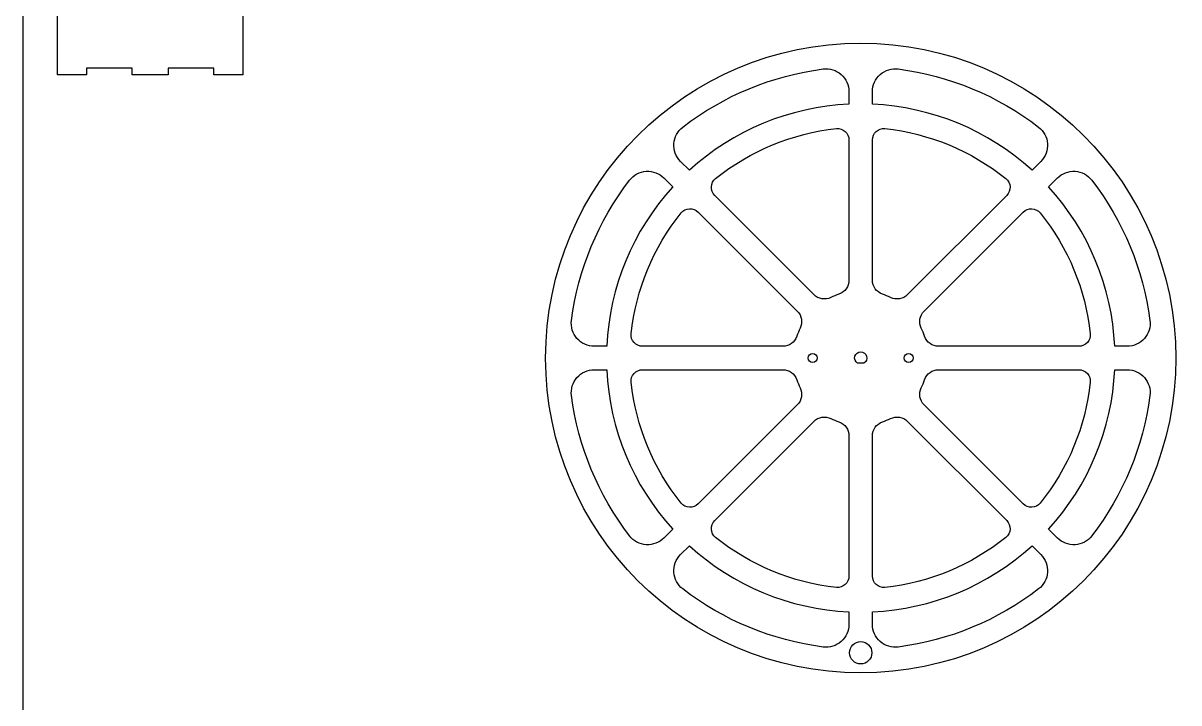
# Model space of a CAD drawing. Header units: millimetres. Extents: x -2859 to -934, y -450 to 850.
# Drawn here: x -2859 to -2359, y 112 to 407 of the extents above; entities that cross this region are included whole.
import ezdxf

# ---------------------------------------------------------------- set-up
doc = ezdxf.new("R2010")
doc.units = ezdxf.units.MM
doc.layers.get('0').update_dxf_attribs({"linetype": 'CONTINUOUS'})

msp = doc.modelspace()

# ---------------------------------------------------------------- linework, layer by layer
for points in [[(-1934.41, 850.48), (-1934.41, -449.52), (-2859.41, -449.52), (-2859.41, 850.48)], [(-2796.63, 387.29), (-2796.63, 384.29), (-2812.16, 384.29), (-2812.16, 387.29), (-2832.01, 387.29), (-2832.01, 384.29), (-2844.55, 384.29), (-2844.55, 834.44), (-2764.25, 834.44), (-2764.25, 384.29), (-2776.78, 384.29), (-2776.78, 387.29)]]:
    msp.add_lwpolyline(points, close=True)
for points in [[(-2513.09, 386.89, -0.452611), (-2501.89, 377.05), (-2501.89, 371.64, 0.175045), (-2570.98, 343.03), (-2574.8, 346.85, -0.452611), (-2573.84, 361.73, -0.132469)], [(-2419.79, 361.73, -0.452611), (-2418.83, 346.85), (-2422.65, 343.03, 0.175045), (-2491.74, 371.64), (-2491.74, 377.05, -0.452611), (-2480.53, 386.89, -0.132469)], [(-2507.33, 361.05, -0.44545), (-2501.89, 356.16), (-2501.89, 295.43, -0.320973), (-2506.24, 289.35, 0.032133), (-2509.71, 287.91, -0.320973), (-2517.09, 289.13), (-2560.03, 332.08, -0.44545), (-2559.64, 339.39, -0.144616)], [(-2476.54, 289.13, -0.320973), (-2483.92, 287.91, 0.032133), (-2487.39, 289.35, -0.320973), (-2491.74, 295.43), (-2491.74, 356.16, -0.44545), (-2486.3, 361.05, -0.144616), (-2433.99, 339.39, -0.44545), (-2433.6, 332.08)], [(-2622.02, 277.96, -0.132469), (-2596.86, 338.71, -0.452611), (-2581.98, 339.67), (-2578.15, 335.85, 0.175045), (-2606.77, 266.76), (-2612.18, 266.76, -0.452611)], [(-2371.61, 277.96, -0.452611), (-2381.45, 266.76), (-2386.86, 266.76, 0.175045), (-2415.47, 335.85), (-2411.65, 339.67, -0.452611), (-2396.77, 338.71, -0.132469)], [(-2524.48, 271.11, -0.320973), (-2530.56, 266.76), (-2591.29, 266.76, -0.44545), (-2596.18, 272.2, -0.144616), (-2574.52, 324.51, -0.44545), (-2567.2, 324.9), (-2524.26, 281.96, -0.320973), (-2523.04, 274.58, 0.032133)], [(-2470.59, 274.58, -0.320973), (-2469.36, 281.96), (-2426.42, 324.9, -0.44545), (-2419.11, 324.51, -0.144616), (-2397.44, 272.2, -0.44545), (-2402.34, 266.76), (-2463.07, 266.76, -0.320973), (-2469.15, 271.11, 0.032133)], [(-2498.21, 259.46, -3.482097), (-2495.42, 259.46)], [(-2622.02, 245.41, -0.452611), (-2612.18, 256.61), (-2606.77, 256.61, 0.175045), (-2578.15, 187.52), (-2581.98, 183.7, -0.452611), (-2596.86, 184.66, -0.132469)], [(-2596.18, 251.17, -0.44545), (-2591.29, 256.61), (-2530.56, 256.61, -0.320973), (-2524.48, 252.26, 0.032133), (-2523.04, 248.79, -0.320973), (-2524.26, 241.41), (-2567.2, 198.47, -0.44545), (-2574.52, 198.86, -0.144616)], [(-2419.11, 198.86, -0.44545), (-2426.42, 198.47), (-2469.36, 241.41, -0.320973), (-2470.59, 248.79, 0.032133), (-2469.15, 252.26, -0.320973), (-2463.07, 256.61), (-2402.34, 256.61, -0.44545), (-2397.44, 251.17, -0.144616)], [(-2396.77, 184.66, -0.452611), (-2411.65, 183.7), (-2415.47, 187.52, 0.175045), (-2386.86, 256.61), (-2381.45, 256.61, -0.452611), (-2371.61, 245.41, -0.132469)], [(-2507.33, 162.32, -0.144616), (-2559.64, 183.98, -0.44545), (-2560.03, 191.29), (-2517.09, 234.24, -0.320973), (-2509.71, 235.46, 0.032133), (-2506.24, 234.02, -0.320973), (-2501.89, 227.94), (-2501.89, 167.21, -0.44545)], [(-2486.3, 162.32, -0.44545), (-2491.74, 167.21), (-2491.74, 227.94, -0.320973), (-2487.39, 234.02, 0.032133), (-2483.92, 235.46, -0.320973), (-2476.54, 234.24), (-2433.6, 191.29, -0.44545), (-2433.99, 183.98, -0.144616)], [(-2573.84, 161.64, -0.452611), (-2574.8, 176.52), (-2570.98, 180.34, 0.175045), (-2501.89, 151.73), (-2501.89, 146.32, -0.452611), (-2513.09, 136.48, -0.132469)], [(-2480.53, 136.48, -0.452611), (-2491.74, 146.32), (-2491.74, 151.73, 0.175045), (-2422.65, 180.34), (-2418.83, 176.52, -0.452611), (-2419.79, 161.64, -0.132469)]]:
    msp.add_lwpolyline(points, format="xyb", close=True)
for centre, radius in [((-2496.81, 261.68), 136.41), ((-2517.6, 261.68), 1.93), ((-2476.03, 261.68), 1.92), ((-2496.81, 133.99), 4.83)]:
    msp.add_circle(centre, radius)

doc.saveas('drawing.dxf')
